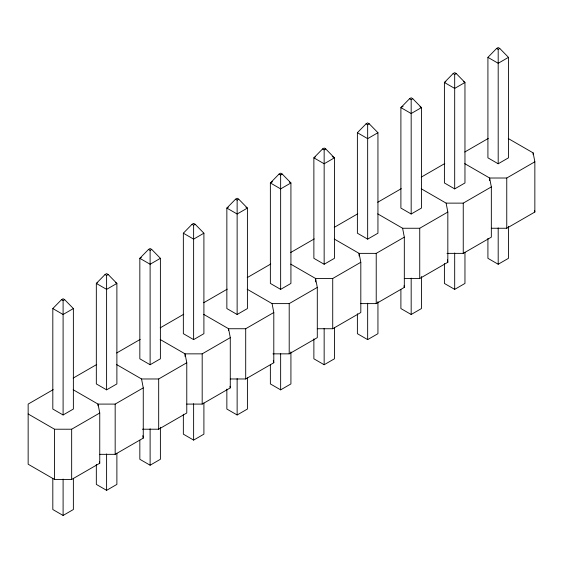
<?xml version="1.0" encoding="UTF-8"?>
<svg xmlns="http://www.w3.org/2000/svg" width="563" height="563" viewBox="0 0 563 563"><rect width="100%" height="100%" fill="white"/><g stroke="black" fill="none" stroke-linecap="round" stroke-linejoin="round"><path stroke-width="0.84" d="M52.816 308.559L61.522 299.657L63.098 298.749L64.668 299.657L73.373 308.559L73.373 409.041L63.098 414.973L52.816 409.041L52.816 308.559L63.098 314.492L73.373 308.559M105.028 274.533L96.329 283.435L96.329 383.917L106.604 389.849L116.886 383.917L116.886 283.435L108.18 274.533L106.604 273.625L105.028 274.533L106.604 275.448L108.18 274.533M148.541 249.416L139.835 258.318L139.835 358.8L150.117 364.733L160.392 358.8L160.392 258.318L151.693 249.416L150.117 248.508L148.541 249.416L150.117 250.324L151.693 249.416M183.348 233.195L192.046 224.299L193.623 223.384L195.199 224.299L203.905 233.195L203.905 333.676L193.623 339.616L183.348 333.676L183.348 233.195L193.623 239.127L203.905 233.195M235.559 199.175L226.854 208.078L226.854 308.559L237.136 314.492L247.41 308.559L247.41 208.078L238.712 199.175L237.136 198.267L235.559 199.175L237.136 200.083L238.712 199.175M279.065 174.058L270.367 182.954L270.367 283.435L280.641 289.375L290.923 283.435L290.923 182.954L282.218 174.058L280.641 173.144L279.065 174.058L280.641 174.966L282.218 174.058M322.578 148.935L313.873 157.837L313.873 258.318L324.154 264.251L334.429 258.318L334.429 157.837L325.731 148.935L324.154 148.027L322.578 148.935L324.154 149.842L325.731 148.935M357.385 132.713L366.084 123.818L367.66 122.903L369.237 123.818L377.942 132.713L377.942 233.202L367.66 239.134L357.385 233.202L357.385 132.713L367.66 138.653L377.942 132.713M409.597 98.694L400.898 107.596L400.898 208.078L411.173 214.01L421.448 208.078L421.448 107.596L412.749 98.694L411.173 97.786L409.597 98.694L411.173 99.602L412.749 98.694M453.109 73.577L444.404 82.48L444.404 182.961L454.686 188.894L464.961 182.961L464.961 82.48L456.255 73.577L454.686 72.662L453.109 73.577L454.686 74.485L456.255 73.577M487.917 57.356L496.615 48.453L498.192 47.545L499.768 48.453L508.473 57.356L508.473 157.837L498.192 163.77L487.917 157.837L487.917 57.356L498.192 63.288L508.473 57.356M61.522 299.657L63.098 300.565L64.668 299.657M192.046 224.299L193.623 225.207L195.199 224.299M366.084 123.818L367.66 124.726L369.237 123.818M496.615 48.453L498.192 49.368L499.768 48.453M97.793 282.591L96.329 283.435L106.604 289.368L116.886 283.435L115.415 282.591M141.306 257.467L139.835 258.318L150.117 264.251L160.392 258.318M228.325 207.226L226.854 208.078L237.136 214.01L247.41 208.078L245.947 207.226M272.569 181.687L270.367 182.954L280.641 188.894L290.923 182.954L289.452 182.109M315.343 156.986L313.873 157.837L324.154 163.77L334.429 157.837L332.226 156.563M403.094 106.323L400.898 107.596L411.173 113.529L421.448 107.596L419.984 106.752M445.875 81.628L444.404 82.48L454.686 88.412L464.961 82.48L463.49 81.628M53.203 389.631L28.15 404.093L28.15 464.222L54.527 479.458L71.663 479.458L99.75 463.236L99.75 412.996L98.039 404.093L73.169 389.737M73.176 378.097L96.716 364.507M116.689 352.98L140.222 339.39M160.195 327.856L183.735 314.267M203.707 302.739L227.248 289.15M247.22 277.615L270.754 264.026M290.726 252.498L314.267 238.909M334.239 227.375L357.772 213.785M377.745 202.258L401.285 188.668M421.258 177.134L444.791 163.544M464.764 152.017L488.304 138.428M28.15 413.981L54.527 429.217L71.663 429.217L99.75 412.996M98.039 405.824L98.039 404.093L115.169 404.093L143.262 387.872L141.552 378.976L116.675 364.613M141.552 378.976L158.682 378.976L186.775 362.755L185.058 353.853L160.188 339.496M185.058 356.449L185.058 353.853L202.187 353.853L230.281 337.638L228.571 328.736L203.693 314.372M228.571 330.467L228.571 328.736L245.7 328.736L273.794 312.514L272.077 303.612L247.206 289.255M272.077 303.612L289.206 303.612L317.3 287.397L315.59 278.495L290.719 264.131M315.59 281.957L315.59 278.495L332.719 278.495L360.813 262.274L359.095 253.371L334.225 239.015M359.095 255.975L359.095 253.371L376.225 253.371L404.318 237.157L402.608 228.254L377.738 213.891M402.608 228.254L419.738 228.254L447.831 212.033L446.114 203.13L421.244 188.774M446.114 203.13L463.25 203.13L491.337 186.916L489.627 178.014L464.756 163.65M489.627 180.61L489.627 178.014L506.756 178.014L534.85 161.792L533.14 152.89L508.262 138.533M99.75 454.334L115.169 454.334L143.262 438.113L143.262 387.872M142.404 429.217L158.682 429.217L186.775 412.996L186.775 362.755M186.775 404.093L202.187 404.093L230.281 387.879L230.281 337.638M230.281 378.976L245.7 378.976L273.794 362.755L273.794 312.514M272.935 353.853L289.206 353.853L317.3 337.638L317.3 287.397M317.3 328.736L332.719 328.736L360.813 312.514L360.813 262.274M360.813 303.612L376.225 303.612L404.318 287.397L404.318 237.157M404.318 278.495L419.738 278.495L447.831 262.274L447.831 212.033M446.973 253.371L463.25 253.371L491.337 237.157L491.337 186.916M491.337 228.254L506.756 228.254L534.85 212.033L534.85 161.792M52.816 478.339L52.816 509.522L63.098 515.455L73.373 509.522L73.373 478.339M96.329 464.475L96.329 484.398L106.604 490.338L116.886 484.398L116.886 453.215M139.835 440.224L139.835 459.281L150.117 465.214L160.392 459.281L160.392 427.233M183.348 414.234L183.348 434.157L193.623 440.097L203.905 434.157L203.905 402.974M226.854 389.117L226.854 409.041L237.136 414.973L247.41 409.041L247.41 377.857M270.367 364.866L270.367 383.924L280.641 389.856L290.923 383.924L290.923 351.868M313.873 338.877L313.873 358.8L324.154 364.733L334.429 358.8L334.429 327.617M357.385 313.76L357.385 333.683L367.66 339.616L377.942 333.683L377.942 301.627M400.898 289.502L400.898 308.559L411.173 314.492L421.448 308.559L421.448 276.51M444.404 263.519L444.404 283.442L454.686 289.375L464.961 283.442L464.961 252.259M487.917 238.395L487.917 258.318L498.192 264.251L508.473 258.318L508.473 226.27M534.54 210.414L534.85 212.033M447.367 259.846L447.831 262.274M404.009 285.779L404.318 287.397M273.322 360.327L273.794 362.755M229.971 386.26L230.281 387.879M142.798 435.692L143.262 438.113M99.44 461.618L99.75 463.236M533.14 152.89L533.14 154.628M506.756 178.014L506.756 228.254M498.192 49.368L498.192 163.77M498.192 227.874L498.192 264.251M463.25 203.13L463.25 253.371M454.686 74.485L454.686 188.894M454.686 252.991L454.686 289.375M419.738 228.254L419.738 278.495M411.173 99.602L411.173 214.01M411.173 278.115L411.173 314.492M376.225 253.371L376.225 303.612M367.66 124.726L367.66 239.134M367.66 303.232L367.66 339.616M332.719 278.495L332.719 328.736M324.154 149.842L324.154 264.251M324.154 328.356L324.154 364.733M289.206 303.612L289.206 353.853M280.641 174.966L280.641 289.375M280.641 353.473L280.641 389.856M245.7 328.736L245.7 378.976M237.136 200.083L237.136 314.492M237.136 378.596L237.136 414.973M202.187 353.853L202.187 404.093M193.623 225.207L193.623 339.616M193.623 403.713L193.623 440.097M158.682 378.976L158.682 429.217M150.117 250.324L150.117 364.733M150.117 428.83L150.117 465.214M115.169 404.093L115.169 454.334M106.604 275.448L106.604 389.849M106.604 453.954L106.604 490.338M71.663 429.217L71.663 479.458M63.098 300.565L63.098 414.973M63.098 479.071L63.098 515.455M54.527 429.217L54.527 479.458"/></g></svg>
